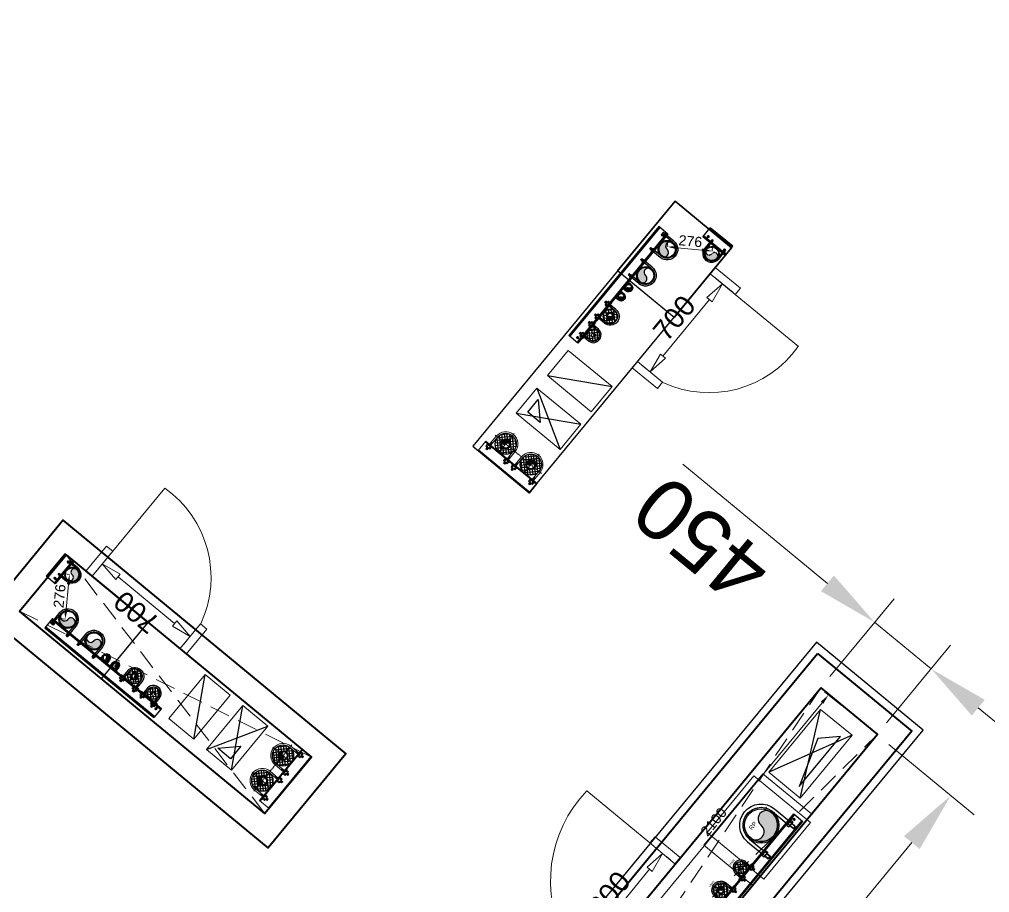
# Model space of a CAD drawing. Header units: millimetres. Extents: x -1307397 to 11565522512, y -626897 to 1138105.
# Drawn here: x 112939 to 118896, y 99717 to 105080 of the extents above; entities that cross this region are included whole.
import ezdxf

# ---------------------------------------------------------------- set-up
doc = ezdxf.new("R2010")
doc.units = ezdxf.units.MM
doc.header["$MEASUREMENT"] = 0
doc.set_wipeout_variables(frame=1)
for name, pattern in [('ACAD_ISO14W100', [24, 12, -3, 0, -3, 0, -3, 0, -3]), ('CENTER', [2, 1.25, -0.25, 0.25, -0.25]), ('COLD_WATER', [10.5, 6.5, -2, 0, -2]), ('HIDDEN', [0.375, 0.25, -0.125]), ('VENT', [3, 2, -1])]:
    doc.linetypes.add(name, pattern=pattern)
for name, color, linetype, lineweight in [('khung layout', 8, 'Continuous', 9), ('KT-lomo nuoc', 3, 'HIDDEN', 5), ('KT-Net cat', 1, 'Continuous', 40), ('KT-Net thay', 7, 'Continuous', 15), ('SPE-MEP-HVAC', 140, 'Continuous', 0), ('SPE-MEP-M-SLAB OPENING', 4, 'Continuous', 0), ('SPE-MEP-M-WALL OPENING', 81, 'Continuous', 0), ('SPE-MEP-Plumbing', 90, 'Continuous', 0)]:
    doc.layers.add(name, color=color, linetype=linetype, lineweight=lineweight)
for name, color, linetype in [('M-CHILLEDWTR-35CHW', 63, 'CHW'), ('M-GENERAL-15', 6, 'Continuous'), ('MEP-00-GENERAL-15', 6, 'Continuous'), ('MEP-H-N-CWATR-50CW', 3, 'COLD_WATER'), ('MEP-H-N-DRAIN-70', 142, 'Continuous'), ('MEP-H-N-FITTING-35', 2, 'Continuous'), ('MEP-H-N-HWATR-50HW', 14, 'HWS'), ('MEP-H-N-HWATR-50HWR', 200, 'ACAD_ISO14W100'), ('MEP-H-N-VENT-35VE', 2, 'VENT'), ('MEP-M-DUCT-15', 6, 'Continuous'), ('MEP-M-DUCT-25', 7, 'Continuous'), ('SPE-MEP-General', 71, 'Continuous')]:
    doc.layers.add(name, color=color, linetype=linetype)
doc.styles.add('AUDIT_D_220808132811-16', font='txt')
doc.styles.get("Standard").update_dxf_attribs({"font": 'arial.ttf'})
doc.linetypes.add('CHW', pattern='A,10,-3.4,["CHW",AUDIT_D_220808132811-16,S=1.8,R=0,X=-2.8,Y=-0.77],-3.4', length=16.8)
doc.linetypes.add('HWS', pattern='A,8.75,-0.785714,["HWS",Standard,S=3,R=0,X=0,Y=-1.5],-10.214286,8.75', length=28.5)
doc.dimstyles.new('SPE-DIM150', dxfattribs={"dimscale": 150, "dimtxt": 2.5, "dimasz": 2.5, "dimexe": 1.25, "dimexo": 0.625, "dimtad": 1, "dimdec": 0, "dimtxsty": 'Standard', "dimcen": 2.5, "dimadec": 0, "dimazin": 0, "dimtfac": 1, "dimtdec": 0, "dimtmove": 0, "dimatfit": 3, "dimldrblk": 'CLOSEDBLANK', "dimfxl": 1, "dimarcsym": 0})
doc.dimstyles.new('SPE-DIM25', dxfattribs={"dimscale": 25, "dimtxt": 2.5, "dimasz": 2.5, "dimexe": 1.25, "dimexo": 0.625, "dimtad": 1, "dimdec": 0, "dimtxsty": 'Standard', "dimcen": 2.5, "dimadec": 0, "dimazin": 0, "dimtfac": 1, "dimtdec": 0, "dimtmove": 0, "dimatfit": 3, "dimldrblk": 'CLOSEDBLANK', "dimfxl": 1, "dimarcsym": 0})
doc.dimstyles.new('SPE-DIM50', dxfattribs={"dimscale": 50, "dimtxt": 2.5, "dimasz": 2.5, "dimexe": 1.25, "dimexo": 0.625, "dimtad": 1, "dimdec": 0, "dimtxsty": 'Standard', "dimblk": 'CLOSEDBLANK', "dimcen": 2.5, "dimadec": 0, "dimazin": 0, "dimtfac": 1, "dimtdec": 0, "dimtmove": 0, "dimatfit": 3, "dimldrblk": 'CLOSEDBLANK', "dimfxl": 1, "dimarcsym": 0})

# ---------------------------------------------------------------- blocks, each defined once
blk = doc.blocks.new('*U586')
at = {"color": 0}
blk.add_lwpolyline([(0, 0), (350, 0), (350, 200), (0, 200)], close=True, dxfattribs=at)
at = {"layer": 'MEP-M-DUCT-15'}
blk.add_lwpolyline([(50, 150), (150, 50), (50, 50), (50, 150)], dxfattribs=at)
for points in [[(50, 50), (50, 150), (150, 50), (50, 50)], [(150, 50), (300, 150), (50, 150), (150, 50)]]:
    blk.add_solid(points, dxfattribs=at)
at = {"layer": 'MEP-M-DUCT-25'}
for p, q in [((0, 200), (350, 0)), ((0, 0), (350, 200))]:
    blk.add_line(p, q, dxfattribs=at)
blk = doc.blocks.new('*U587')
at = {"color": 0}
blk.add_lwpolyline([(0, 0), (350, 0), (350, 200), (0, 200)], close=True, dxfattribs=at)
at = {"layer": 'MEP-M-DUCT-15'}
for points in [[(50, 50), (50, 150), (150, 50), (50, 50)], [(300, 150), (50, 150), (150, 50), (300, 150)]]:
    blk.add_solid(points, dxfattribs=at)
at = {"layer": 'MEP-M-DUCT-25'}
blk.add_line((0, 0), (350, 200), dxfattribs=at)
blk = doc.blocks.new('*U602')
at = {"color": 0, "linetype": 'Continuous'}
for p, q in [((-6.5, 3.8), (0, 7.5)), ((-6.5, -3.8), (-6.5, 3.8)), ((6.5, 3.8), (0, 7.5)), ((6.5, -3.8), (6.5, 3.8)), ((-6.5, -3.8), (0, -7.5)), ((6.5, -3.8), (0, -7.5))]:
    blk.add_line(p, q, dxfattribs=at)
for radius in [6.5, 3.4]:
    blk.add_circle((0, 0), radius, dxfattribs=at)
blk.add_arc((0, 0), 4, 250, 160, dxfattribs=at)
blk = doc.blocks.new('*U564')
at = {"layer": 'MEP-00-GENERAL-15'}
for p, q in [((-1567.7, 0), (-700, 0)), ((-1567.7, 0), (-1567.7, -72.2)), ((-700, 0), (-700, -72.2)), ((-1567.7, -7.2), (-700, -7.2)), ((-1567.7, -65), (-700, -65)), ((-1567.7, -72.2), (-700, -72.2))]:
    blk.add_line(p, q, dxfattribs=at)
at = {"layer": 'khung layout', "xscale": -1, "rotation": 270}
for p in [(-1542.7, -21.9), (-725, -21.9)]:
    blk.add_blockref('*U602', p, dxfattribs=at)
blk = doc.blocks.new('nut3f')
at = {"linetype": 'Continuous'}
for p, q in [((3.9, 14.7), (3, 13.1)), ((14.9, 7.5), (4.1, 7.5)), ((3.9, -14.7), (3, -13.1)), ((14.9, -7.5), (4.1, -7.5))]:
    blk.add_line(p, q, dxfattribs=at)
blk.add_lwpolyline([(0, -16.5), (3, -16.5), (3, 16.5), (0, 16.5)], close=True)
for points in [[(4.1, 15, 0.295391), (4.1, 7.5, 0.147477), (4.1, -7.5, 0.295391), (4.1, -15)], [(14.9, -15, 0.295391), (14.9, -7.5, 0.147477), (14.9, 7.5, 0.295391), (14.9, 15, 0.295391)]]:
    blk.add_lwpolyline(points, format="xyb", dxfattribs=at)
for points in [[(3, -13.1), (3, 13.1)], [(4.1, 15), (14.9, 15)], [(15.1, 14.7), (16, 13.1), (16, -13.1), (15.1, -14.7)], [(16, -13.1), (16, 13.1)], [(14.9, -15), (4.1, -15)]]:
    blk.add_lwpolyline(points, dxfattribs=at)
blk = doc.blocks.new('A$C7E1B1627')
for p, q in [((5.4, 9.9, 0), (5.4, -3.5, 0)), ((15.6, 9.9, 0), (5.4, 9.9, 0)), ((6.4, 9.9, 0), (6.4, -3.5, 0)), ((14.5, 9.9, 0), (14.5, -3.5, 0)), ((15.6, -3.5, 0), (15.6, 9.9, 0)), ((5.4, -3.5, 0), (15.6, -3.5, 0)), ((6.9, -5, 0), (5.4, -3.5, 0)), ((5.4, -3.5, 0), (15.6, -3.5, 0)), ((14, -5, 0), (6.9, -5, 0)), ((15.6, -3.5, 0), (14, -5, 0))]:
    blk.add_line(p, q)
at = {"xscale": 0.6346153849304894, "yscale": 0.6350852196133432, "zscale": 0.6346153849304894, "rotation": 270}
blk.add_blockref('nut3f', (10.5, 20, 0), dxfattribs=at)
blk = doc.blocks.new('M80')
at = {"extrusion": (0, 0, -1)}
for p, q in [((0, 53.4), (-48, 53.4)), ((0, 45.2), (-48, 45.2)), ((0, -45.2), (-48, -45.2)), ((0, -53.4), (-48, -53.4))]:
    blk.add_line(p, q, dxfattribs=at)
for radius in [53.4, 45.2]:
    blk.add_arc((0, 0), radius, 89.99999, 269.99999, dxfattribs=at)
at = {"extrusion": (0, 0, -1), "xscale": -0.8181818181818181, "yscale": 0.8181818181818181, "zscale": 0.8181818181818181, "rotation": 89.99999494931724}
blk.add_blockref('A$C7E1B1627', (64.3, 57.9, 0), dxfattribs=at)
at = {"xscale": -0.8181818181818181, "yscale": 0.8181818181818181, "zscale": -0.8181818181818181, "rotation": 270.0000050506828}
blk.add_blockref('A$C7E1B1627', (-64.3, -57.9, 0), dxfattribs=at)
blk = doc.blocks.new('A$C2E6932DA')
blk.add_wipeout([(55.2, 0), (54.8, -6.9), (53.5, -13.7), (51.4, -20.3), (48.4, -26.6), (44.7, -32.5), (40.3, -37.8), (35.2, -42.6), (29.6, -46.6), (23.5, -50), (17.1, -52.5), (10.4, -54.3), (3.5, -55.1), (-3.5, -55.1), (-10.4, -54.3), (-17.1, -52.5), (-23.5, -50), (-29.6, -46.6), (-35.2, -42.6), (-40.3, -37.8), (-44.7, -32.5), (-48.4, -26.6), (-51.4, -20.3), (-53.5, -13.7), (-54.8, -6.9), (-55.2, 0), (-54.8, 6.9), (-53.5, 13.7), (-51.4, 20.3), (-48.4, 26.6), (-44.7, 32.5), (-40.3, 37.8), (-35.2, 42.6), (-29.6, 46.6), (-23.5, 50), (-17.1, 52.5), (-10.4, 54.3), (-3.5, 55.1), (3.5, 55.1), (10.4, 54.3), (17.1, 52.5), (23.5, 50), (29.6, 46.6), (35.2, 42.6), (40.3, 37.8), (44.7, 32.5), (48.4, 26.6), (51.4, 20.3), (53.5, 13.7), (54.8, 6.9)])
h = blk.add_hatch(color=256)
edge = h.paths.add_edge_path()
edge.add_arc((25.4, 0), 25.4, 0, 180)
edge.add_arc((-25.4, 0), 25.4, -180, 0, ccw=False)
edge.add_arc((0, 0), 50.8, 0, 180, ccw=False)
for radius in [55.2, 50.8]:
    blk.add_circle((0, 0), radius)
for centre, radius, start, end in [((0, 0), 50.8, 0, 180), ((25.4, 0), 25.4, 0, 180), ((-25.4, 0), 25.4, 180, 0)]:
    blk.add_arc(centre, radius, start, end)
blk = doc.blocks.new('Pipe-DN32')
for points in [[(-98, -50, 0.414214), (-80, -68), (-80, -50, -1)], [(-62, -50, 1), (-80, -50)], [(-62, -50), (-80, -50), (-80, -68, 0.414214)]]:
    blk.add_hatch(color=256).paths.add_polyline_path(points)
at = {"layer": 'M-GENERAL-15'}
h = blk.add_hatch(dxfattribs=at)
h.set_pattern_fill('ANSI37', color=256, scale=5, style=0)
h.set_pattern_definition([(45, (520, 1422.5), (-11.22532, 11.22532), []), (135, (520, 1422.5), (-11.22532, -11.22532), [])])
edge = h.paths.add_edge_path()
edge.add_arc((-80, -50), 45, 0, 360)
edge = h.paths.add_edge_path(flags=17)
edge.add_arc((-80, -50), 22.5, 0, 360)
for radius in [22.5, 18]:
    blk.add_circle((-80, -50), radius)
for centre, start, end in [((-89, -50), 180, 0), ((-71, -50), 0, 180)]:
    blk.add_arc(centre, 9, start, end)
at = {"layer": 'M-CHILLEDWTR-35CHW'}
blk.add_circle((-80, -50), 45, dxfattribs=at)
at = {"layer": 'MEP-H-N-FITTING-35'}
for p, q in [((-150, 2.5), (-150, -5)), ((-110, 2.5), (-150, 2.5)), ((-145, 17.5), (-145, 2.5)), ((-115, 17.5), (-145, 17.5)), ((-137.5, 2.5), (-137.5, 12.4)), ((-125, 30), (-135, 30)), ((-135, 17.5), (-135, 30)), ((-125, 25.8), (-135, 25.8)), ((-125, 21.7), (-135, 21.7)), ((-125, 17.5), (-125, 30)), ((-122.5, 2.5), (-122.5, 12.4)), ((-115, 17.5), (-115, 2.5)), ((-110, 2.5), (-110, -5)), ((-50, 2.5), (-50, -5)), ((-10, 2.5), (-50, 2.5)), ((-45, 17.5), (-45, 2.5)), ((-15, 17.5), (-45, 17.5)), ((-37.5, 2.5), (-37.5, 12.4)), ((-25, 30), (-35, 30)), ((-35, 17.5), (-35, 30)), ((-25, 25.8), (-35, 25.8)), ((-25, 21.7), (-35, 21.7)), ((-25, 17.5), (-25, 30)), ((-22.5, 2.5), (-22.5, 12.4)), ((-15, 17.5), (-15, 2.5)), ((-10, 2.5), (-10, -5)), ((-110, -5), (-150, -5)), ((-135, -50), (-135, -4.6)), ((-125, -7.6), (-135, -7.6)), ((-125, -12.1), (-135, -12.1)), ((-125, -16.6), (-135, -16.6)), ((-125, -21.1), (-135, -21.1)), ((-125, -24.6), (-135, -24.6)), ((-125, -50), (-125, -4.6)), ((-10, -5), (-50, -5)), ((-35, -50), (-35, -4.6)), ((-25, -7.6), (-35, -7.6)), ((-25, -12.1), (-35, -12.1)), ((-25, -16.6), (-35, -16.6)), ((-25, -21.1), (-35, -21.1)), ((-25, -24.6), (-35, -24.6)), ((-25, -50), (-25, -4.6))]:
    blk.add_line(p, q, dxfattribs=at)
for centre, radius, start, end in [((-144.1, 10.7), 6.83, 14.37211, 97.43241), ((-130, 9.4), 8.08, 21.80452, 158.19548), ((-115.9, 10.7), 6.83, 82.56759, 165.62789), ((-44.1, 10.7), 6.83, 14.37211, 97.43241), ((-30, 9.4), 8.08, 21.80452, 158.19548), ((-15.9, 10.7), 6.83, 82.56759, 165.62789), ((-80, -50), 55, 180, 0), ((-80, -50), 45, 180, 0)]:
    blk.add_arc(centre, radius, start, end, dxfattribs=at)
blk = doc.blocks.new('*U601')
blk.add_blockref('Pipe-DN32', (172.5, 5))
blk = doc.blocks.new('Pipe-DN20')
for points in [[(-80, -38.5, -0.908893), (-90.5, -38.5, 0.386545), (-80, -48)], [(-69.5, -38.5, 0.908893), (-80, -38.5)], [(-69.5, -38.5), (-80, -38.5), (-80, -48, 0.386545)]]:
    blk.add_hatch(color=256).paths.add_polyline_path(points)
at = {"layer": 'M-GENERAL-15'}
h = blk.add_hatch(dxfattribs=at)
h.set_pattern_fill('ANSI37', color=256, scale=5, style=0)
h.set_pattern_definition([(45, (520, 1435), (-11.22532, 11.22532), []), (135, (520, 1435), (-11.22532, -11.22532), [])])
edge = h.paths.add_edge_path()
edge.add_arc((-80, -37.5), 37.5, 0, 360)
edge = h.paths.add_edge_path(flags=17)
edge.add_arc((-80, -37.5), 12.5, 0, 360)
for radius in [12.5, 10.5]:
    blk.add_circle((-80, -37.5), radius)
for centre, start, end in [((-85.2, -38), 185.46502, 354.53498), ((-74.8, -39), 5.46502, 174.53498)]:
    blk.add_arc(centre, 5.25, start, end)
at = {"layer": 'M-CHILLEDWTR-35CHW'}
blk.add_circle((-80, -37.5), 37.5, dxfattribs=at)
at = {"layer": 'MEP-H-N-FITTING-35'}
for p, q in [((-142.5, 7.5), (-142.5, 0)), ((-102.5, 0), (-142.5, 0)), ((-137.5, 22.5), (-137.5, 7.5)), ((-130, 7.5), (-130, 17.4)), ((-117.5, 35), (-127.5, 35)), ((-127.5, 22.5), (-127.5, 35)), ((-117.5, 30.8), (-127.5, 30.8)), ((-117.5, 26.7), (-127.5, 26.7)), ((-127.5, -38.5), (-127.5, 0)), ((-117.5, 22.5), (-117.5, 35)), ((-117.5, -38.5), (-117.5, 0)), ((-115, 7.5), (-115, 17.4)), ((-107.5, 22.5), (-107.5, 7.5)), ((-102.5, 7.5), (-102.5, 0)), ((-57.5, 7.5), (-57.5, 0)), ((-17.5, 0), (-57.5, 0)), ((-52.5, 22.5), (-52.5, 7.5)), ((-45, 7.5), (-45, 17.4)), ((-32.5, 35), (-42.5, 35)), ((-42.5, 22.5), (-42.5, 35)), ((-32.5, 30.8), (-42.5, 30.8)), ((-32.5, 26.7), (-42.5, 26.7)), ((-42.5, -38.5), (-42.5, 0)), ((-32.5, 22.5), (-32.5, 35)), ((-32.5, -38.5), (-32.5, 0)), ((-30, 7.5), (-30, 17.4)), ((-22.5, 22.5), (-22.5, 7.5)), ((-17.5, 7.5), (-17.5, 0)), ((-117.5, -2.6), (-127.5, -2.6)), ((-117.5, -7.1), (-127.5, -7.1)), ((-117.5, -11.6), (-127.5, -11.6)), ((-117.5, -16.1), (-127.5, -16.1)), ((-117.5, -19.6), (-127.5, -19.6)), ((-32.5, -2.6), (-42.5, -2.6)), ((-32.5, -7.1), (-42.5, -7.1)), ((-32.5, -11.6), (-42.5, -11.6)), ((-32.5, -16.1), (-42.5, -16.1)), ((-32.5, -19.6), (-42.5, -19.6))]:
    blk.add_line(p, q, dxfattribs=at)
at = {"layer": 'MEP-H-N-FITTING-35', "linetype": 'Continuous'}
for p, q in [((-102.5, 7.5), (-142.5, 7.5)), ((-107.5, 22.5), (-137.5, 22.5)), ((-17.5, 7.5), (-57.5, 7.5)), ((-22.5, 22.5), (-52.5, 22.5))]:
    blk.add_line(p, q, dxfattribs=at)
at = {"layer": 'MEP-H-N-FITTING-35'}
for centre, radius, start, end in [((-136.6, 15.8), 6.83, 14.37211, 97.43241), ((-122.5, 14.4), 8.08, 21.80452, 158.19548), ((-108.4, 15.8), 6.83, 82.56759, 165.62789), ((-51.6, 15.8), 6.83, 14.37211, 97.43241), ((-37.5, 14.4), 8.08, 21.80452, 158.19548), ((-23.4, 15.8), 6.83, 82.56759, 165.62789), ((-80, -37.5), 47.5, 178.678, 1.322), ((-80, -37.5), 37.5, 178.51213, 1.48787)]:
    blk.add_arc(centre, radius, start, end, dxfattribs=at)
blk = doc.blocks.new('*U598')
blk.add_blockref('Pipe-DN20', (170, 0))
blk = doc.blocks.new('m110')
at = {"extrusion": (0, 0, -1)}
for p, q in [((0, 65.2), (-59.1, 65.2)), ((0, 55.2), (-59.1, 55.2)), ((0, -55.2), (-59.1, -55.2)), ((0, -65.2), (-59.1, -65.2))]:
    blk.add_line(p, q, dxfattribs=at)
for radius in [65.3, 55.2]:
    blk.add_arc((0, 0), radius, 90, 270, dxfattribs=at)
at = {"zscale": -1, "rotation": 269.9999949493172}
blk.add_blockref('A$C7E1B1627', (-79.1, 70.7, 0), dxfattribs=at)
at = {"extrusion": (0, 0, -1), "rotation": 90.00000505068277}
blk.add_blockref('A$C7E1B1627', (79.1, -70.7, 0), dxfattribs=at)
blk = doc.blocks.new('CHILLED-DN50')
at = {"layer": 'M-CHILLEDWTR-35CHW'}
for points in [[(-100, -70), (-74, -70, 1)], [(100, -70), (126, -70, 1)], [(-100, -96), (-100, -70, -1), (-126, -70, 0.414214)], [(-100, -96, 0.414214), (-74, -70), (-100, -70)], [(74, -70, 1), (100, -70), (100, -96, -0.414214)], [(100, -96, 0.414214), (126, -70), (100, -70)]]:
    blk.add_hatch(color=256, dxfattribs=at).paths.add_polyline_path(points)
at = {"layer": 'M-GENERAL-15'}
h = blk.add_hatch(dxfattribs=at)
h.set_pattern_fill('ANSI37', color=256, scale=5, style=0)
h.set_pattern_definition([(45, (500, 1402.5), (-11.22532, 11.22532), []), (135, (500, 1402.5), (-11.22532, -11.22532), [])])
edge = h.paths.add_edge_path()
edge.add_arc((-100, -70), 65, 0, 360)
edge = h.paths.add_edge_path(flags=17)
edge.add_arc((-100, -70), 30, 0, 360)
h = blk.add_hatch(dxfattribs=at)
h.set_pattern_fill('ANSI37', color=256, scale=5, style=0)
h.set_pattern_definition([(135, (-500, 1402.5), (11.22532, 11.22532), []), (45, (-500, 1402.5), (11.22532, -11.22532), [])])
edge = h.paths.add_edge_path()
edge.add_arc((100, -70), 65, 0, 360)
edge = h.paths.add_edge_path(flags=17)
edge.add_arc((100, -70), 30, 0, 360)
for p, q in [((205, 70), (-205, 70)), ((-205, -5), (-205, 70)), ((205, 65), (-205, 65)), ((205, -5), (205, 70)), ((205, 0), (-205, 0)), ((-190, 2.9), (-190, 0.4)), ((-150, 2.9), (-190, 2.9)), ((-185, 17.9), (-185, 2.9)), ((-155, 17.9), (-185, 17.9)), ((-177.5, 2.9), (-177.5, 12.8)), ((-165, 30.4), (-175, 30.4)), ((-175, 17.9), (-175, 30.4)), ((-165, 26.1), (-175, 26.1)), ((-165, 22.1), (-175, 22.1)), ((-165, 17.9), (-165, 30.4)), ((-162.5, 2.9), (-162.5, 12.8)), ((-155, 17.9), (-155, 2.9)), ((-150, 2.9), (-150, 0.4)), ((-50, 2.9), (-50, 0.4)), ((-10, 2.9), (-50, 2.9)), ((-45, 17.9), (-45, 2.9)), ((-15, 17.9), (-45, 17.9)), ((-37.5, 2.9), (-37.5, 12.8)), ((-25, 30.4), (-35, 30.4)), ((-35, 17.9), (-35, 30.4)), ((-25, 26.1), (-35, 26.1)), ((-25, 22.1), (-35, 22.1)), ((-25, 17.9), (-25, 30.4)), ((-22.5, 2.9), (-22.5, 12.8)), ((-15, 17.9), (-15, 2.9)), ((-10, 2.9), (-10, 0.4)), ((10, 2.9), (10, 0.4)), ((10, 2.9), (50, 2.9)), ((15, 17.9), (15, 2.9)), ((15, 17.9), (45, 17.9)), ((22.5, 2.9), (22.5, 12.8)), ((25, 30.4), (35, 30.4)), ((25, 17.9), (25, 30.4)), ((25, 26.1), (35, 26.1)), ((25, 22.1), (35, 22.1)), ((35, 17.9), (35, 30.4)), ((37.5, 2.9), (37.5, 12.8)), ((45, 17.9), (45, 2.9)), ((50, 2.9), (50, 0.4)), ((150, 2.9), (150, 0.4)), ((150, 2.9), (190, 2.9)), ((155, 17.9), (155, 2.9)), ((155, 17.9), (185, 17.9)), ((162.5, 2.9), (162.5, 12.8)), ((165, 30.4), (175, 30.4)), ((165, 17.9), (165, 30.4)), ((165, 26.1), (175, 26.1)), ((165, 22.1), (175, 22.1)), ((175, 17.9), (175, 30.4)), ((177.5, 2.9), (177.5, 12.8)), ((185, 17.9), (185, 2.9)), ((190, 2.9), (190, 0.4)), ((205, -5), (-205, -5)), ((-175, -70), (-175, -5)), ((-165, -7.2), (-175, -7.2)), ((-165, -11.7), (-175, -11.7)), ((-165, -16.2), (-175, -16.2)), ((-165, -20.7), (-175, -20.7)), ((-165, -24.2), (-175, -24.2)), ((-165, -70), (-165, -5)), ((-35, -70), (-35, -5)), ((-25, -7.2), (-35, -7.2)), ((-25, -11.7), (-35, -11.7)), ((-25, -16.2), (-35, -16.2)), ((-25, -20.7), (-35, -20.7)), ((-25, -24.2), (-35, -24.2)), ((-25, -70), (-25, -5)), ((25, -70), (25, -5)), ((25, -7.2), (35, -7.2)), ((25, -11.7), (35, -11.7)), ((25, -16.2), (35, -16.2)), ((25, -20.7), (35, -20.7)), ((25, -24.2), (35, -24.2)), ((35, -70), (35, -5)), ((165, -70), (165, -5)), ((165, -7.2), (175, -7.2)), ((165, -11.7), (175, -11.7)), ((165, -16.2), (175, -16.2)), ((165, -20.7), (175, -20.7)), ((165, -24.2), (175, -24.2)), ((175, -70), (175, -5))]:
    blk.add_line(p, q)
at = {"color": 8, "linetype": 'CENTER', "ltscale": 10}
for p, q in [((-100, -152), (-100, 3.5)), ((100, -152), (100, 3.5)), ((182.8, -70), (-184.5, -70))]:
    blk.add_line(p, q, dxfattribs=at)
for centre, radius, start, end in [((-184.1, 11.1), 6.83, 14.37211, 97.43241), ((-170, 9.8), 8.08, 21.80452, 158.19548), ((-155.9, 11.1), 6.83, 82.56759, 165.62789), ((-44.1, 11.1), 6.83, 14.37211, 97.43241), ((-30, 9.8), 8.08, 21.80452, 158.19548), ((-15.9, 11.1), 6.83, 82.56759, 165.62789), ((15.9, 11.1), 6.83, 14.37211, 97.43241), ((30, 9.8), 8.08, 21.80452, 158.19548), ((44.1, 11.1), 6.83, 82.56759, 165.62789), ((155.9, 11.1), 6.83, 14.37211, 97.43241), ((170, 9.8), 8.08, 21.80452, 158.19548), ((184.1, 11.1), 6.83, 82.56759, 165.62789), ((-100, -70), 75, 180, 0), ((100, -70), 75, 180, 0)]:
    blk.add_arc(centre, radius, start, end)
at = {"color": 2}
for centre, start, end in [((-87, -70), 0, 180), ((113, -70), 0, 180), ((-113, -70), 180, 0), ((87, -70), 180, 0)]:
    blk.add_arc(centre, 13, start, end, dxfattribs=at)
at = {"layer": 'M-CHILLEDWTR-35CHW'}
for centre, radius in [((-100, -70), 65), ((-100, -70), 30), ((-100, -70), 26), ((100, -70), 65), ((100, -70), 30), ((100, -70), 26)]:
    blk.add_circle(centre, radius, dxfattribs=at)
blk = doc.blocks.new('*U597')
blk.add_blockref('CHILLED-DN50', (205, 5))
blk = doc.blocks.new('*U565')
at = {"layer": 'MEP-00-GENERAL-15'}
for p, q in [((-1638.8, 0), (-1459.5, 0)), ((-1638.8, 0), (-1638.8, -72.2)), ((-1459.5, 0), (-1459.5, -72.2)), ((-1638.8, -7.2), (-1459.5, -7.2)), ((-1638.8, -65), (-1459.5, -65)), ((-1638.8, -72.2), (-1459.5, -72.2))]:
    blk.add_line(p, q, dxfattribs=at)
at = {"layer": 'khung layout', "xscale": -1, "rotation": 270}
for p in [(-1613.8, -21.9), (-1484.5, -21.9)]:
    blk.add_blockref('*U602', p, dxfattribs=at)
blk = doc.blocks.new('*D579')
at = {"layer": 'Defpoints', "color": 0, "transparency": 16777216}
for p in [(-45885.5, 1549767.7, 0), (-45717.6, 1549547.7), (-45731.4, 1549538.5, 0)]:
    blk.add_point(p, dxfattribs=at)
at = {"layer": 'SPE-MEP-HVAC', "color": 0, "lineweight": -2, "transparency": 16777216}
for p, q in [((-45872.6, 1549776.4), (-45845.8, 1549794.4)), ((-45836.9, 1549725.1), (-45752.5, 1549599.6)), ((-45718.5, 1549547.2), (-45691.7, 1549565.2))]:
    blk.add_line(p, q, dxfattribs=at)
at = {"layer": 'SPE-MEP-HVAC', "color": 0, "transparency": 16777216}
for points in [[(-45828.2, 1549730.9), (-45845.5, 1549719.2), (-45871.8, 1549776.9)], [(-45743.9, 1549605.4), (-45761.2, 1549593.8), (-45717.6, 1549547.7)]]:
    blk.add_solid(points, dxfattribs=at)
at = {"layer": 'SPE-MEP-HVAC', "color": 0, "transparency": 16777216, "insert": (-45755.3, 1549688.9), "char_height": 62.5, "attachment_point": 5, "rotation": 303.91666}
blk.add_mtext('276', dxfattribs=at)
blk = doc.blocks.new('_ClosedBlank')
at = {"linetype": 'ByBlock', "lineweight": -2}
for p, q in [((-1, 0.167), (0, 0)), ((-1, 0.167), (-1, -0.167)), ((0, 0), (-1, -0.167))]:
    blk.add_line(p, q, dxfattribs=at)
blk = doc.blocks.new('*D578')
at = {"layer": 'Defpoints', "color": 0, "transparency": 16777216}
for p in [(-46532.3, 1549368.3, 0), (-45832.3, 1549369.8), (-45832.3, 1549255, 0)]:
    blk.add_point(p, dxfattribs=at)
at = {"layer": 'SPE-MEP-Plumbing', "color": 0, "lineweight": -2, "transparency": 16777216}
for p, q in [((-46532.3, 1549399.6), (-46532.3, 1549432.3)), ((-45832.3, 1549286.2), (-45832.3, 1549432.3)), ((-46407.3, 1549369.8), (-45957.3, 1549369.8))]:
    blk.add_line(p, q, dxfattribs=at)
at = {"layer": 'SPE-MEP-Plumbing', "color": 0, "lineweight": -2, "transparency": 16777216, "xscale": 125, "yscale": 125, "zscale": 125, "rotation": 180}
blk.add_blockref('_ClosedBlank', (-46532.3, 1549369.8), dxfattribs=at)
at = {"layer": 'SPE-MEP-Plumbing', "color": 0, "lineweight": -2, "transparency": 16777216, "xscale": 125, "yscale": 125, "zscale": 125}
blk.add_blockref('_ClosedBlank', (-45832.3, 1549369.8), dxfattribs=at)
at = {"layer": 'SPE-MEP-Plumbing', "color": 0, "transparency": 16777216, "insert": (-46182.3, 1549464.8), "char_height": 125, "attachment_point": 5}
blk.add_mtext('700', dxfattribs=at)
blk = doc.blocks.new('*U599')
at = {"color": 0}
blk.add_lwpolyline([(0, 0), (250, 0), (250, 500), (0, 500)], close=True, dxfattribs=at)
at = {"layer": 'MEP-M-DUCT-15'}
blk.add_lwpolyline([(50, 450), (150, 350), (50, 50), (50, 450)], dxfattribs=at)
for points in [[(50, 50), (50, 450), (150, 350), (50, 50)], [(150, 350), (200, 450), (50, 450), (150, 350)]]:
    blk.add_solid(points, dxfattribs=at)
at = {"layer": 'MEP-M-DUCT-25'}
for p, q in [((0, 500), (250, 0)), ((0, 0), (250, 500))]:
    blk.add_line(p, q, dxfattribs=at)
blk = doc.blocks.new('*U569')
at = {"layer": 'MEP-00-GENERAL-15'}
for p, q in [((-1765.1, 0), (800.2, 0)), ((-1765.1, 0), (-1765.1, -72.2)), ((800.2, 0), (800.2, -72.2)), ((-1765.1, -7.2), (800.2, -7.2)), ((-1765.1, -65), (800.2, -65)), ((-1765.1, -72.2), (800.2, -72.2))]:
    blk.add_line(p, q, dxfattribs=at)
at = {"layer": 'khung layout', "xscale": -1, "rotation": 270}
for p in [(-1740.1, -21.9), (775.2, -21.9)]:
    blk.add_blockref('*U602', p, dxfattribs=at)
blk = doc.blocks.new('*D571')
at = {"layer": 'Defpoints', "color": 0, "transparency": 16777216}
for p in [(-0.6, -0.9, 0), (524.1, -0.9), (-0.6, -451.1, 0)]:
    blk.add_point(p, dxfattribs=at)
at = {"layer": 'SPE-MEP-Plumbing', "color": 0, "lineweight": -2, "transparency": 16777216}
for p, q in [((524.1, 374.1), (524.1, 1526.3)), ((93.1, -0.9), (711.6, -0.9)), ((524.1, -451.1), (524.1, -0.9)), ((93.1, -451.1), (711.6, -451.1)), ((524.1, -826.1), (524.1, -1201.1))]:
    blk.add_line(p, q, dxfattribs=at)
at = {"layer": 'SPE-MEP-Plumbing', "color": 0, "transparency": 16777216}
for points in [[(461.6, 374.1), (586.6, 374.1), (524.1, -0.9)], [(461.6, -826.1), (586.6, -826.1), (524.1, -451.1)]]:
    blk.add_solid(points, dxfattribs=at)
at = {"layer": 'SPE-MEP-Plumbing', "color": 0, "transparency": 16777216, "insert": (238.9, 1137.7), "char_height": 375, "attachment_point": 5, "rotation": 90}
blk.add_mtext('450', dxfattribs=at)
blk = doc.blocks.new('*D572')
at = {"layer": 'Defpoints', "color": 0, "transparency": 16777216}
for p in [(-4399.8, -450.3, -0.1), (0.5, -453.3, -0.1), (0.5, -1039)]:
    blk.add_point(p, dxfattribs=at)
at = {"layer": 'SPE-MEP-Plumbing', "color": 0, "lineweight": -2, "transparency": 16777216}
for p, q in [((-4399.8, -544), (-4399.8, -1226.5)), ((0.5, -547), (0.5, -1226.5)), ((-4024.8, -1039), (-374.5, -1039))]:
    blk.add_line(p, q, dxfattribs=at)
at = {"layer": 'SPE-MEP-Plumbing', "color": 0, "transparency": 16777216}
for points in [[(-4024.8, -976.5), (-4024.8, -1101.5), (-4399.8, -1039)], [(-374.5, -976.5), (-374.5, -1101.5), (0.5, -1039)]]:
    blk.add_solid(points, dxfattribs=at)
at = {"layer": 'SPE-MEP-Plumbing', "color": 0, "transparency": 16777216, "insert": (-2199.6, -753.8), "char_height": 375, "attachment_point": 5}
blk.add_mtext('4400', dxfattribs=at)
blk = doc.blocks.new('*D575')
at = {"layer": 'Defpoints', "color": 0, "transparency": 16777216}
for p in [(-2100.3, -66.7), (-2100.3, -179.5, 0), (-0.5, -182.5, -0.1)]:
    blk.add_point(p, dxfattribs=at)
at = {"layer": 'SPE-MEP-HVAC', "color": 0, "lineweight": -2, "transparency": 16777216}
for p, q in [((-2100.3, -163.9), (-2100.3, -35.5)), ((-0.5, -166.9), (-0.5, -35.5)), ((-63, -66.7), (-2037.8, -66.7))]:
    blk.add_line(p, q, dxfattribs=at)
at = {"layer": 'SPE-MEP-HVAC', "color": 0, "transparency": 16777216}
for points in [[(-2037.8, -56.3), (-2037.8, -77.2), (-2100.3, -66.7)], [(-63, -56.3), (-63, -77.2), (-0.5, -66.7)]]:
    blk.add_solid(points, dxfattribs=at)
at = {"layer": 'SPE-MEP-HVAC', "color": 0, "transparency": 16777216, "insert": (-1050.4, -19.2), "char_height": 62.5, "attachment_point": 5}
blk.add_mtext('2100', dxfattribs=at)
blk = doc.blocks.new('*D576')
at = {"layer": 'Defpoints', "color": 0, "transparency": 16777216}
for p in [(-2199.9, 214.1, 0), (-2199.9, 99.3), (-1399.9, 100.7, 0)]:
    blk.add_point(p, dxfattribs=at)
at = {"layer": 'SPE-MEP-Plumbing', "color": 0, "lineweight": -2, "transparency": 16777216}
for p, q in [((-2199.9, 182.8), (-2199.9, 36.8)), ((-1524.9, 99.3), (-2074.9, 99.3)), ((-1399.9, 69.5), (-1399.9, 36.8))]:
    blk.add_line(p, q, dxfattribs=at)
at = {"layer": 'SPE-MEP-Plumbing', "color": 0, "lineweight": -2, "transparency": 16777216, "xscale": 125, "yscale": 125, "zscale": 125, "rotation": 180}
blk.add_blockref('_ClosedBlank', (-2199.9, 99.3), dxfattribs=at)
at = {"layer": 'SPE-MEP-Plumbing', "color": 0, "lineweight": -2, "transparency": 16777216, "xscale": 125, "yscale": 125, "zscale": 125}
blk.add_blockref('_ClosedBlank', (-1399.9, 99.3), dxfattribs=at)
at = {"layer": 'SPE-MEP-Plumbing', "color": 0, "transparency": 16777216, "insert": (-1799.9, 194.4), "char_height": 125, "attachment_point": 5}
blk.add_mtext('800', dxfattribs=at)
blk = doc.blocks.new('*U629')
at = {"layer": 'KT-lomo nuoc', "ltscale": 500}
for p, q in [((1242.9, 1505.1), (346.6, -286.3)), ((1589.5, 1218.8), (0, 0))]:
    blk.add_line(p, q, dxfattribs=at)
blk.add_lwpolyline([(1242.9, 1505.1), (1589.5, 1218.8), (346.6, -286.3), (0, 0)], close=True, dxfattribs=at)
blk = doc.blocks.new('*U630')
at = {"layer": 'KT-lomo nuoc', "ltscale": 500}
for p, q in [((286.5, 347), (3392.7, -2801.7)), ((3679.2, -2454.7), (0, 0))]:
    blk.add_line(p, q, dxfattribs=at)
blk.add_lwpolyline([(286.5, 347), (3679.2, -2454.7), (3392.7, -2801.7), (0, 0)], close=True, dxfattribs=at)
blk = doc.blocks.new('hotel typical riser-1 room')
at = {"layer": 'SPE-MEP-Plumbing'}
blk.add_line((-45832.3, 1549268.5, 0), (-45832.3, 1548766.5, 0), dxfattribs=at)
at = {"layer": 'SPE-MEP-Plumbing', "elevation": 0}
blk.add_lwpolyline([(-46532.3, 1549469.8), (-46582.3, 1549469.8), (-46582.3, 1549269.8), (-46532.3, 1549269.8)], close=True, dxfattribs=at)
at = {"layer": 'SPE-MEP-Plumbing'}
blk.add_arc((-45882.1, 1549436.2, 0), 671.5, 194.45621, 274.24678, dxfattribs=at)
at = {"extrusion": (6.72058e-32, 1.41421e-16, -1), "xscale": -1, "rotation": 180}
blk.add_blockref('*U564', (47377.4, 1549823.8, 0), dxfattribs=at)
at = {"layer": 'MEP-H-N-FITTING-35', "rotation": 269.9999562477321}
for p in [(-46093, 1549767.7, 0), (-46093, 1549767.7, 0), (-45885, 1549767.7, 0), (-45885, 1549767.7, 0)]:
    blk.add_blockref('m110', p, dxfattribs=at)
at = {"layer": 'MEP-H-N-FITTING-35', "extrusion": (-6.62337e-09, 2.47174e-08, 1), "xscale": 0.464555052790362, "yscale": 0.464555052790362, "zscale": 0.464555052790362, "rotation": 270.0014976114773}
blk.add_blockref('M80', (-46290.4, 1549798.8, 0.1), dxfattribs=at)
at = {"layer": 'MEP-H-N-HWATR-50HW', "xscale": -1}
blk.add_blockref('*U601', (-46332.6, 1549820.5, 0), dxfattribs=at)
at = {"layer": 'MEP-H-N-HWATR-50HWR'}
blk.add_blockref('*U598', (-46669, 1549819.8, 0), dxfattribs=at)
at = {"layer": 'MEP-H-N-VENT-35VE', "linetype": 'Continuous', "extrusion": (7.07107e-17, -7.07107e-17, -1), "xscale": -0.81893382352941, "yscale": 0.81893382352941, "zscale": -0.81893382352941, "rotation": 269.9999562477319}
blk.add_blockref('A$C2E6932DA', (45731.4, 1549538.5, 0), dxfattribs=at)
at = {"layer": 'SPE-MEP-M-SLAB OPENING', "rotation": 90}
blk.add_blockref('*U597', (-47502.3, 1549466.9, 0), dxfattribs=at)
at = {"layer": 'SPE-MEP-M-WALL OPENING', "color": 4, "rotation": 270}
blk.add_blockref('*U586', (-47250.5, 1549841.9, 0), dxfattribs=at)
at = {"layer": 'SPE-MEP-M-WALL OPENING', "color": 1, "rotation": 270}
blk.add_blockref('*U587', (-46950.5, 1549841.9, 0), dxfattribs=at)
at = {"layer": 'SPE-MEP-Plumbing'}
dim = blk.add_linear_dim(base=(-45832.3, 1549369.8, 0), p1=(-46532.3, 1549368.3, 0), p2=(-45832.3, 1549255, 0), dimstyle='SPE-DIM50', dxfattribs=at)
dim.commit()
dim.dimension.update_dxf_attribs({"geometry": '*D578', "text_midpoint": (-46182.3, 1549464.8, 0)})
at = {"layer": 'SPE-MEP-Plumbing', "elevation": 0}
blk.add_lwpolyline([(-45782.3, 1549468.5), (-45832.3, 1549468.5), (-45832.3, 1549268.5), (-45782.3, 1549268.5)], close=True, dxfattribs=at)
at = {"extrusion": (1.41421e-16, -9.86076e-32, -1), "xscale": -1, "rotation": 270}
blk.add_blockref('*U565', (45686.3, 1551107.3, 0), dxfattribs=at)
at = {"layer": 'MEP-H-N-CWATR-50CW', "extrusion": (6.62337e-09, -2.47174e-08, -1), "xscale": 0.3799653488124045, "yscale": 0.3799653488124045, "zscale": -0.3799653488123942, "rotation": 179.9985023885215}
blk.add_blockref('A$C2E6932DA', (46290.5, 1549798.8, -0.1), dxfattribs=at)
at = {"layer": 'MEP-H-N-DRAIN-70', "ltscale": 0.1, "extrusion": (7.07107e-17, 7.07107e-17, -1), "xscale": -0.9950657894736827, "yscale": 0.9950657894736827, "zscale": -0.9950657894736827, "rotation": 359.9999562471642}
for p in [(46093.5, 1549767.7, 0), (45885.5, 1549767.7, 0)]:
    blk.add_blockref('A$C2E6932DA', p, dxfattribs=at)
at = {"layer": 'MEP-H-N-FITTING-35', "xscale": 1.001248789687264, "yscale": 1.001248789687264, "zscale": 1.001248789687264, "rotation": 180.0000437522678}
blk.add_blockref('M80', (-45731.4, 1549538.5, 0), dxfattribs=at)
at = {"layer": 'SPE-MEP-General', "elevation": 0}
blk.add_lwpolyline([(-47577.3, 1549468.5), (-45625.3, 1549468.5), (-45625.3, 1549918.8), (-47577.3, 1549918.8)], close=True, dxfattribs=at)
at = {"layer": 'MEP-H-N-FITTING-35', "extrusion": (-6.62337e-09, 2.47174e-08, 1), "xscale": 0.4645550527903619, "yscale": 0.4645550527903619, "zscale": 0.4645550527903619, "rotation": 270.0014976114774}
blk.add_blockref('M80', (-46217.7, 1549798.8, 0.1), dxfattribs=at)
at = {"layer": 'SPE-MEP-HVAC'}
dim = blk.add_aligned_dim(p1=(-45885.5, 1549767.7, 0), p2=(-45731.4, 1549538.5, 0), distance=16.6, dimstyle='SPE-DIM25', dxfattribs=at)
dim.commit()
dim.dimension.update_dxf_attribs({"geometry": '*D579', "text_midpoint": (-45755.3, 1549688.9, 0)})
at = {"layer": 'MEP-H-N-CWATR-50CW', "extrusion": (6.62337e-09, -2.47174e-08, -1), "xscale": 0.3799653488124045, "yscale": 0.3799653488124045, "zscale": -0.3799653488123942, "rotation": 179.9985023885215}
blk.add_blockref('A$C2E6932DA', (46217.8, 1549798.8, -0.1), dxfattribs=at)
blk = doc.blocks.new('A$C12742687')
at = {"layer": 'SPE-MEP-General'}
for points in [[(202.5, 197), (-4597.8, 200), (-4597.8, -650.3), (202.5, -653.3)], [(2.5, -3), (-4399.8, 0), (-4399.8, -450.3), (2.5, -453.3)]]:
    blk.add_lwpolyline(points, close=True, dxfattribs=at)
at = {"layer": 'SPE-MEP-HVAC', "color": 1}
blk.add_line((-774.6, -211, 0), (-874.6, -211, 0), dxfattribs=at)
at = {"layer": 'SPE-MEP-Plumbing'}
blk.add_line((-1399.9, 200.7, 0), (-1399.9, 702.8, 0), dxfattribs=at)
at = {"layer": 'SPE-MEP-Plumbing', "elevation": 0}
blk.add_lwpolyline([(-1349.9, 0.7), (-1399.9, 0.7), (-1399.9, 200.7), (-1349.9, 200.7)], close=True, dxfattribs=at)
at = {"layer": 'SPE-MEP-Plumbing'}
blk.add_arc((-1462.3, -86.3, 0), 791.5, 85.47976, 158.74168, dxfattribs=at)
at = {"extrusion": (-4.69642e-32, -1.41421e-16, -1), "xscale": -1}
blk.add_blockref('*U569', (1499.6, -367.8, 0), dxfattribs=at)
at = {"layer": 'MEP-H-N-FITTING-35', "extrusion": (0, 0, -1), "xscale": -2, "yscale": 2, "zscale": -2, "rotation": 270.0000437522678}
blk.add_blockref('m110', (882.1, -256.7, 0), dxfattribs=at)
blk.add_blockref('m110', (882.1, -256.7, 0), dxfattribs=at)
at = {"layer": 'MEP-H-N-HWATR-50HW', "xscale": -1, "rotation": 180}
blk.add_blockref('*U601', (-1438, -364.5, 0), dxfattribs=at)
at = {"layer": 'MEP-H-N-HWATR-50HWR', "extrusion": (0, 0, -1), "xscale": -1, "zscale": -1, "rotation": 180}
blk.add_blockref('*U598', (1072.5, -363.9, 0), dxfattribs=at)
at = {"layer": 'SPE-MEP-M-WALL OPENING', "color": 4, "xscale": -1, "rotation": 270}
blk.add_blockref('*U599', (-599.4, -336, 0), dxfattribs=at)
at = {"layer": 'SPE-MEP-Plumbing', "char_height": 13.5, "attachment_point": 9}
for s, insert in [('HWS', (-1330, -259.1, 0)), ('HWR', (-1149.1, -271.3, 0))]:
    blk.add_mtext_dynamic_manual_height_columns(s, width=99.578, gutter_width=3375, heights=[0], dxfattribs=dict(at, insert=insert))
at = {"layer": 'SPE-MEP-HVAC'}
dim = blk.add_linear_dim(base=(-2100.3, -66.7, 0), p1=(-0.5, -182.5, 0), p2=(-2100.3, -179.5, 0), angle=180, dimstyle='SPE-DIM25', dxfattribs=at)
dim.commit()
dim.dimension.update_dxf_attribs({"geometry": '*D575', "text_midpoint": (-1050.4, -19.2, 0)})
at = {"layer": 'SPE-MEP-Plumbing'}
for base, p1, p2, angle, dimstyle, picture, middle in [((524.1, -0.9, 0), (-0.6, -451.1, 0), (-0.6, -0.9, 0), 270, 'SPE-DIM150', '*D571', (238.9, 1137.7, 0)), ((-2199.9, 99.3, 0), (-1399.9, 100.7, 0), (-2199.9, 214.1, 0), 180, 'SPE-DIM50', '*D576', (-1799.9, 194.4, 0)), ((0.5, -1039, 0), (-4399.8, -450.3, 0), (0.5, -453.3, 0), 180, 'SPE-DIM150', '*D572', (-2199.6, -753.8, 0))]:
    dim = blk.add_linear_dim(base=base, p1=p1, p2=p2, angle=angle, dimstyle=dimstyle, dxfattribs=at)
    dim.commit()
    dim.dimension.update_dxf_attribs({"geometry": picture, "text_midpoint": middle})
at = {"layer": 'MEP-H-N-DRAIN-70', "ltscale": 0.1, "extrusion": (-7.07107e-17, -7.07107e-17, -1), "xscale": -1.990131578947365, "yscale": 1.990131578947365, "zscale": -1.990131578947365, "rotation": 179.9999562471643}
blk.add_blockref('A$C2E6932DA', (881, -256.7, 0), dxfattribs=at)
at = {"layer": 'SPE-MEP-HVAC', "color": 1}
blk.add_lwpolyline([(-630.5, -450.3), (-1200, -450.3), (-1200, -63.7), (-630.5, -63.7)], close=True, dxfattribs=at)
at = {"layer": 'SPE-MEP-Plumbing', "insert": (-889.3, -233.4, 0), "char_height": 27, "attachment_point": 9}
blk.add_mtext_dynamic_manual_height_columns('RP', width=99.578, gutter_width=3375, heights=[0], dxfattribs=at)
blk = doc.blocks.new('A$C38114C1F')
at = {"layer": 'SPE-MEP-HVAC', "color": 1, "rotation": 90}
blk.add_blockref('hotel typical riser-1 room', (1532341.3, 70610.7, 0), dxfattribs=at)
at = {"layer": 'SPE-MEP-HVAC', "color": 1}
blk.add_blockref('hotel typical riser-1 room', (32553.6, -1526435.1, 0), dxfattribs=at)
at = {"elevation": 0}
for points in [[(-17577.4, 24985.4), (-17127.5, 24985.4), (-17127.5, 24333.8), (-17577.4, 24333.8)], [(-13071.7, 23033.4), (-13627.1, 23033.4), (-13627.1, 23483.7), (-13071.7, 23483.7)]]:
    blk.add_lwpolyline(points, close=True, dxfattribs=at)
at = {"layer": 'SPE-MEP-HVAC', "color": 1}
blk.add_blockref('A$C12742687', (-14811.7, 20893.4, 0), dxfattribs=at)
at = {"layer": 'SPE-MEP-HVAC', "color": 4, "elevation": 0}
blk.add_lwpolyline([(-15937.4, 20413.9), (-15487.4, 20413.9), (-15487.4, 20863.9), (-15937.4, 20863.9)], close=True, dxfattribs=at)

msp = doc.modelspace()

# ---------------------------------------------------------------- linework, layer by layer
at = {"layer": 'KT-Net thay', "extrusion": (9.25827e-09, -2.86766e-08, 1), "elevation": 0}
msp.add_lwpolyline([(124842.8, 97514.7, -0.329431), (119751.7, 93113.5, 0.125642), (115277.7, 91682.1, -0.831584), (108206.9, 98279.1, 0.229264), (109878.5, 104642.3, -0.230153), (111132.3, 108837.4)], format="xyb", dxfattribs=at)

# ---------------------------------------------------------------- next in the draw order: block references
at = {"layer": 'SPE-MEP-General', "rotation": 50.48460169433423}
msp.add_blockref('A$C38114C1F', (143398.5, 99106.3, 0), dxfattribs=at)

# ---------------------------------------------------------------- next in the draw order: linework, layer by layer
at = {"layer": 'KT-Net cat', "elevation": 0}
for points in [[(112729.1, 101425.5), (113206.3, 102003.5), (114942.7, 100569.5), (114465.4, 99991.5)], [(112940.2, 101445.7), (113226.5, 101792.3), (114731.5, 100549.3), (114445.3, 100202.7)], [(117839.8, 101185.2), (118418.1, 100707.6), (115425.3, 97083.7), (114847, 97561.3)], [(117860, 100974), (118207, 100687.4), (115405.1, 97294.9), (115058.1, 97581.4)]]:
    msp.add_lwpolyline(points, close=True, dxfattribs=at)

# ---------------------------------------------------------------- next in the draw order: block references
at = {"layer": 'KT-lomo nuoc', "linetype": 'HIDDEN', "extrusion": (2.76442e-13, 3.34742e-13, -1), "zscale": -1, "rotation": 349.1023465244098}
for name, p in [('*U629', (-114731.5, 100549.3, 0)), ('*U630', (-118207, 100687.5, 0))]:
    msp.add_blockref(name, p, dxfattribs=at)

doc.saveas('drawing.dxf')
